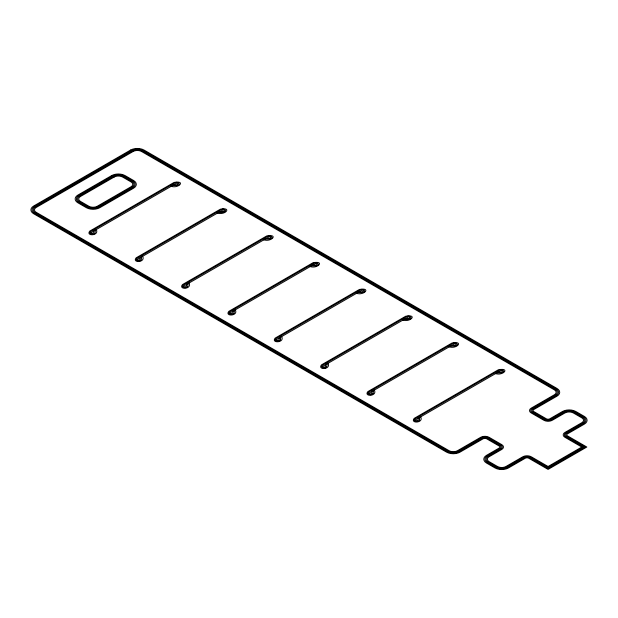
<?xml version="1.0" encoding="UTF-8"?>
<svg xmlns="http://www.w3.org/2000/svg" width="618" height="618" viewBox="0 0 618 618"><rect width="100%" height="100%" fill="white"/><g stroke="black" fill="none" stroke-linecap="round" stroke-linejoin="round"><path stroke-width="0.93" d="M187.555 286.52C187.316 288.822 180 287.447 183.307 285.076L267.563 236.431C270.112 234.176 274.693 238.571 270.004 238.896A15.01 8.667 0 0 1 266.003 239.058L264.674 239.073M233.898 313.272C233.898 315.45 226.35 314.361 229.649 311.835L313.905 263.183C316.725 260.935 320.951 265.501 316.346 265.647M280.24 340.031C280.163 342.225 272.638 341.043 275.991 338.587L360.248 289.942C363.067 287.687 367.301 292.268 362.689 292.407M326.582 366.783C326.428 369.054 319.081 367.787 322.333 365.346L406.59 316.694C409.232 314.462 413.705 318.888 409.085 319.151M372.924 393.542C372.561 395.875 365.408 394.462 368.676 392.098L452.932 343.454C455.404 341.236 460.086 345.47 455.427 345.902M419.282 420.263C419.004 422.619 411.773 421.237 415.018 418.857L499.274 370.205C501.901 367.965 506.358 372.376 501.77 372.662M173.156 184.89C174.206 185.222 180.309 184.828 177.32 183.113A1.066 0.618 0 0 0 176.841 183.067L90.869 232.7A1.066 0.618 0 0 0 90.954 232.978L91.518 233.341A2.317 1.336 0 0 0 92.036 233.488L93.673 232.893L94.029 230.568M219.498 211.642C220.549 211.982 226.651 211.58 223.662 209.865A1.066 0.618 0 0 0 223.183 209.819L137.211 259.452A1.066 0.618 0 0 0 137.296 259.73L137.86 260.101A2.317 1.336 0 0 0 138.378 260.248L140.016 259.653L140.371 257.327M265.84 238.401C266.891 238.733 272.994 238.339 270.004 236.624A1.066 0.618 0 0 0 269.525 236.578L183.554 286.211A1.066 0.618 0 0 0 183.639 286.489L184.203 286.852A2.317 1.336 0 0 0 184.72 286.999L186.358 286.404L186.713 284.079M312.175 265.153C313.233 265.493 319.336 265.091 316.346 263.376A1.066 0.618 0 0 0 315.868 263.33L229.896 312.963A1.066 0.618 0 0 0 229.981 313.241L230.545 313.612A2.317 1.336 0 0 0 231.062 313.759L232.7 313.164L233.056 310.839M358.517 291.912C359.576 292.244 365.678 291.851 362.689 290.136A1.066 0.618 0 0 0 362.21 290.081L276.238 339.722A1.066 0.618 0 0 0 276.323 340L276.887 340.363A2.317 1.336 0 0 0 277.405 340.51L279.042 339.915L279.398 337.59M404.86 318.664C405.91 319.004 412.021 318.602 409.031 316.887A1.066 0.618 0 0 0 408.552 316.841L322.581 366.474A1.066 0.618 0 0 0 322.666 366.752L323.229 367.123A2.317 1.336 0 0 0 323.747 367.27L325.385 366.675L325.74 364.35M451.202 345.423C452.252 345.756 458.363 345.362 455.373 343.647A1.066 0.618 0 0 0 454.894 343.593L368.923 393.226A1.066 0.618 0 0 0 369.008 393.504L369.572 393.875A2.317 1.336 0 0 0 370.089 394.021L371.727 393.427L372.082 391.101M497.544 372.175C498.595 372.515 504.697 372.113 501.716 370.398A1.066 0.618 0 0 0 501.237 370.352L415.265 419.985A1.066 0.618 0 0 0 415.35 420.263L415.914 420.626A2.317 1.336 0 0 0 416.432 420.781L418.069 420.186L418.425 417.861M171.989 185.562L173.318 185.578M218.332 212.322L219.66 212.337A15.01 8.667 0 0 0 223.67 212.183C228.305 211.41 223.469 207.424 221.221 209.672L136.964 258.324C133.828 260.332 140.24 262.395 141.228 259.73A15.017 8.667 0 0 0 141.507 257.42M311.016 265.833L312.345 265.848A15.01 8.667 0 0 0 316.354 265.694M357.358 292.584L358.687 292.6A15.01 8.667 0 0 0 362.696 292.445M403.693 319.336L405.029 319.359M450.035 346.095L451.372 346.111A15.01 8.667 0 0 0 455.381 345.956M496.378 372.847L497.714 372.87A15.01 8.667 0 0 0 501.723 372.716M170.854 186.211C178.54 189.077 186.397 180.224 174.037 182.434L89.78 231.078C85.307 236.509 99.992 235.952 96.184 229.324M217.196 212.971C224.921 215.844 232.685 206.96 220.379 209.185L136.122 257.837C131.665 263.291 146.327 262.689 142.526 256.084M263.538 239.722C271.186 242.58 279.135 233.774 266.721 235.945L182.464 284.589C177.999 290.035 192.669 289.456 188.869 282.835M309.881 266.482C317.528 269.332 325.485 260.533 313.063 262.696L228.807 311.348C224.326 316.771 239.027 316.223 235.211 309.595M356.223 293.233C363.863 296.092 371.827 287.285 359.406 289.456L275.149 338.1C270.638 343.484 285.392 343.013 281.553 336.346M402.565 319.993C410.19 322.843 418.185 314.044 405.748 316.207L321.491 364.859C317.019 370.282 331.711 369.734 327.895 363.098M448.907 346.744C456.54 349.595 464.52 340.796 452.09 342.967L367.834 391.611C363.369 397.057 378.046 396.486 374.238 389.858M495.25 373.504C502.882 376.354 510.862 367.548 498.432 369.719L414.176 418.371C409.695 423.793 424.396 423.253 420.58 416.609M419.506 417.235L419.622 417.953M373.164 390.476L373.28 391.194M326.822 363.724L326.937 364.442M280.479 336.964L280.595 337.683M234.137 310.213L234.253 310.931M187.795 283.453L187.911 284.172M141.452 256.702L141.568 257.42M95.11 229.95L95.226 230.661A15.017 8.667 0 0 1 94.963 232.978C94.6 235.249 87.323 234.006 90.622 231.565L174.879 182.92C177.544 180.657 181.986 185.153 177.32 185.385A15.01 8.667 0 0 1 173.318 185.547M419.56 417.953A15.017 8.667 0 0 1 419.359 420.271M373.218 391.202A15.017 8.667 0 0 1 373.017 393.511M326.876 364.442A15.017 8.667 0 0 1 326.675 366.76M409.039 319.205A15.01 8.667 0 0 1 405.029 319.321M280.533 337.691A15.017 8.667 0 0 1 280.333 340M234.191 310.931A15.017 8.667 0 0 1 233.99 313.249M187.849 284.18A15.017 8.667 0 0 1 187.648 286.489M130.583 150.05L33.689 205.995A9.533 5.5 0 0 0 33.689 213.774L446.551 452.144A9.533 5.5 0 0 0 460.031 452.144L483.206 438.765A2.387 1.375 0 0 1 486.575 438.765L499.213 446.057A2.387 1.375 0 0 1 499.213 448.004L486.575 455.304A9.533 5.5 0 0 0 486.575 463.091L495.003 467.95A9.533 5.5 0 0 0 508.483 467.95L525.331 458.224A2.387 1.375 0 0 1 528.707 458.224L548.081 469.41L586.845 447.03L567.463 435.845A2.387 1.375 0 0 1 567.463 433.898L584.311 424.172A9.533 5.5 0 0 0 584.311 416.385L575.891 411.518A9.533 5.5 0 0 0 562.411 411.518L549.765 418.819A2.387 1.375 0 0 1 546.397 418.819L533.759 411.518A2.387 1.375 0 0 1 533.759 409.579L556.934 396.2A9.533 5.5 0 0 0 556.934 388.413L144.064 150.05A9.533 5.5 0 0 0 130.583 150.05M131.425 150.537L34.531 206.482A8.343 4.813 0 0 0 34.531 213.287L447.393 451.658A8.343 4.813 0 0 0 459.189 451.658L482.364 438.278A3.577 2.063 0 0 1 487.417 438.278L500.055 445.578A3.577 2.063 0 0 1 500.055 448.49L487.417 455.79A8.343 4.813 0 0 0 487.417 462.604L495.845 467.463A8.343 4.813 0 0 0 507.641 467.463L524.489 457.737A3.577 2.063 0 0 1 529.549 457.737L548.081 468.436L585.161 447.03L566.621 436.331A3.577 2.063 0 0 1 566.621 433.411L583.469 423.685A8.343 4.813 0 0 0 583.469 416.872L575.049 412.005A8.343 4.813 0 0 0 563.253 412.005L550.615 419.305A3.577 2.063 0 0 1 545.555 419.305L532.917 412.005A3.577 2.063 0 0 1 532.917 409.093L556.092 395.713A8.343 4.813 0 0 0 556.092 388.9L143.221 150.537A8.343 4.813 0 0 0 131.425 150.537M132.267 151.024L35.373 206.968A7.153 4.125 0 0 0 35.373 212.801L448.235 451.171A7.153 4.125 0 0 0 458.347 451.171L481.522 437.791A4.766 2.75 0 0 1 488.259 437.791L500.897 445.091A4.766 2.75 0 0 1 500.897 448.977L488.259 456.277A7.153 4.125 0 0 0 488.259 462.117L496.687 466.976A7.153 4.125 0 0 0 506.799 466.976L523.647 457.25A4.766 2.75 0 0 1 530.391 457.25L548.081 467.463L583.469 447.03L565.779 436.818A4.766 2.75 0 0 1 565.779 432.924L582.627 423.199A7.153 4.125 0 0 0 582.627 417.359L574.207 412.492A7.153 4.125 0 0 0 564.095 412.492L551.457 419.792A4.766 2.75 0 0 1 544.713 419.792L532.075 412.492A4.766 2.75 0 0 1 532.075 408.606L555.242 395.226A7.153 4.125 0 0 0 555.242 389.386L142.379 151.024A7.153 4.125 0 0 0 132.267 151.024M133.109 151.51L36.215 207.455A5.956 3.438 0 0 0 36.215 212.314L449.077 450.684A5.956 3.438 0 0 0 457.505 450.684L480.68 437.305A5.956 3.438 0 0 1 489.101 437.305L501.739 444.605A5.956 3.438 0 0 1 501.739 449.464L489.101 456.764A5.956 3.438 0 0 0 489.101 461.631L497.529 466.49A5.956 3.438 0 0 0 505.957 466.49L522.805 456.764A5.956 3.438 0 0 1 531.233 456.764L548.081 466.49L581.785 447.03L564.937 437.305A5.956 3.438 0 0 1 564.937 432.438L581.785 422.712A5.956 3.438 0 0 0 581.785 417.845L573.357 412.978A5.956 3.438 0 0 0 564.937 412.978L552.299 420.279A5.956 3.438 0 0 1 543.871 420.279L531.233 412.978A5.956 3.438 0 0 1 531.233 408.119L554.4 394.74A5.956 3.438 0 0 0 554.4 389.873L141.537 151.51A5.956 3.438 0 0 0 133.109 151.51M111.626 175.589L77.922 195.049A9.533 5.5 0 0 0 77.922 202.828L86.35 207.694A9.533 5.5 0 0 0 99.83 207.694L133.534 188.235A9.533 5.5 0 0 0 133.534 180.456L125.106 175.589A9.533 5.5 0 0 0 111.626 175.589M112.468 176.076L78.764 195.535A8.343 4.813 0 0 0 78.764 202.341L87.192 207.208A8.343 4.813 0 0 0 98.988 207.208L132.692 187.748A8.343 4.813 0 0 0 132.692 180.943L124.264 176.076A8.343 4.813 0 0 0 112.468 176.076M113.31 176.563L79.606 196.022A7.153 4.125 0 0 0 79.606 201.854L88.034 206.721A7.153 4.125 0 0 0 98.146 206.721L131.85 187.262A7.153 4.125 0 0 0 131.85 181.422L123.422 176.563A7.153 4.125 0 0 0 113.31 176.563M114.152 177.049L80.448 196.509A5.956 3.438 0 0 0 80.448 201.368L88.876 206.234A5.956 3.438 0 0 0 97.304 206.234L131.001 186.775A5.956 3.438 0 0 0 131.001 181.908L122.58 177.049A5.956 3.438 0 0 0 114.152 177.049"/></g></svg>
